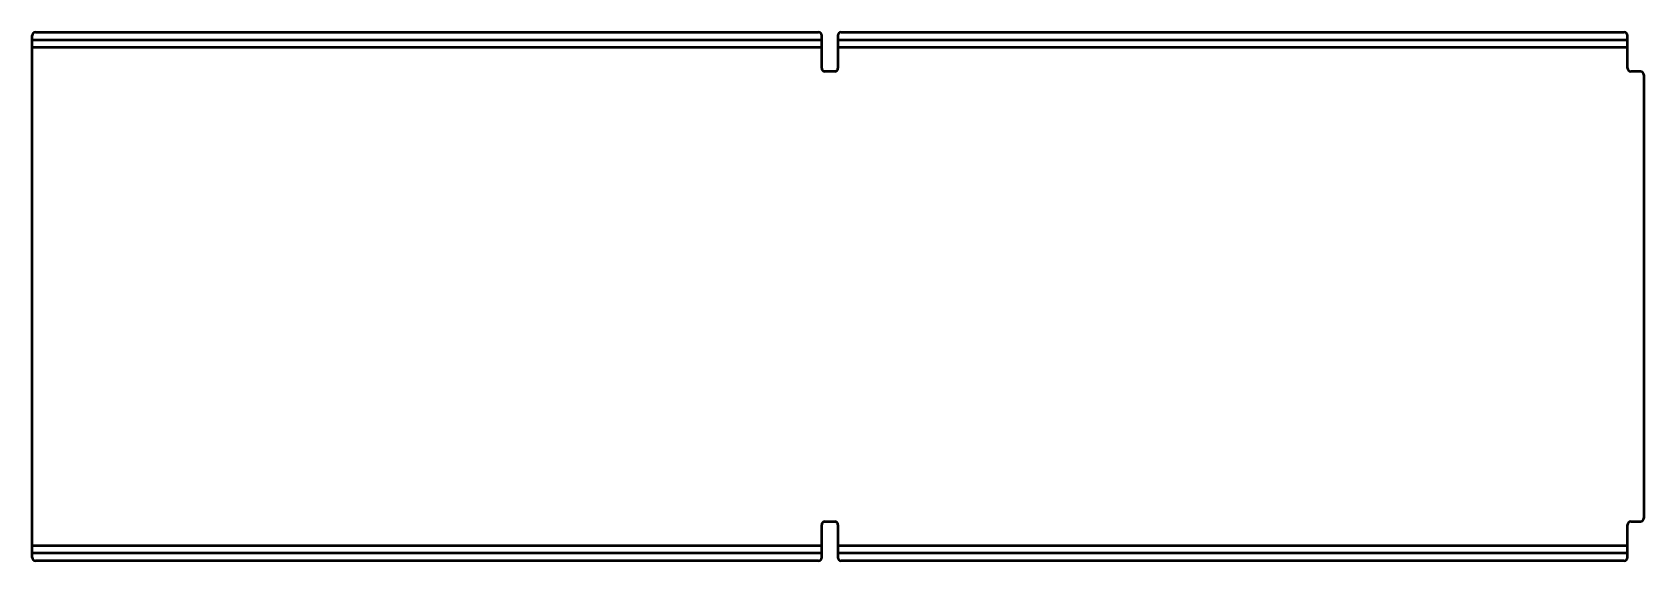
# Model space of a CAD drawing. Header units: millimetres. Extents: x 1 to 1981, y 1 to 650.
import ezdxf

# ---------------------------------------------------------------- set-up
doc = ezdxf.new("R2010")
doc.units = ezdxf.units.MM
doc.layers.add('IV_BEND_DOWN', color=250, linetype='Continuous', lineweight=50)
doc.layers.add('IV_OUTER_PROFILE', color=7, linetype='Continuous', lineweight=50)

msp = doc.modelspace()

# ---------------------------------------------------------------- linework, layer by layer
at = {"layer": 'IV_BEND_DOWN'}
for p, q in [((970.8, 640.4), (0.8, 640.4)), ((1960.8, 640.4), (990.8, 640.4)), ((970.8, 631.3), (0.8, 631.3)), ((1960.8, 631.3), (990.8, 631.3)), ((0.8, 19.5), (970.8, 19.5)), ((0.8, 10.4), (970.8, 10.4)), ((990.8, 19.5), (1960.8, 19.5)), ((990.8, 10.4), (1960.8, 10.4))]:
    msp.add_line(p, q, dxfattribs=at)
at = {"layer": 'IV_OUTER_PROFILE'}
for p, q in [((0.8, 4.8), (0.8, 646)), ((4.8, 650), (966.8, 650)), ((970.8, 605.7), (970.8, 646)), ((990.8, 646), (990.8, 605.7)), ((994.8, 650), (1956.8, 650)), ((1960.8, 605.7), (1960.8, 646)), ((986.8, 601.7), (974.8, 601.7)), ((1976.8, 601.7), (1964.8, 601.7)), ((1980.8, 597.7), (1980.8, 53.1)), ((970.8, 4.8), (970.8, 45.1)), ((974.8, 49.1), (986.8, 49.1)), ((990.8, 45.1), (990.8, 4.8)), ((1960.8, 4.8), (1960.8, 45.1)), ((1964.8, 49.1), (1976.8, 49.1)), ((966.8, 0.8), (4.8, 0.8)), ((1956.8, 0.8), (994.8, 0.8))]:
    msp.add_line(p, q, dxfattribs=at)
for centre, start, end in [((4.8, 646), 90, 180), ((966.8, 646), 0, 90), ((994.8, 646), 90, 180), ((1956.8, 646), 0, 90), ((974.8, 605.7), 180, 270), ((986.8, 605.7), 270, 0), ((1964.8, 605.7), 180, 270), ((1976.8, 597.7), 0, 90), ((974.8, 45.1), 90, 180), ((986.8, 45.1), 0, 90), ((1964.8, 45.1), 90, 180), ((1976.8, 53.1), 270, 0), ((4.8, 4.8), 180, 270), ((966.8, 4.8), 270, 0), ((994.8, 4.8), 180, 270), ((1956.8, 4.8), 270, 360)]:
    msp.add_arc(centre, 4, start, end, dxfattribs=at)

doc.saveas('drawing.dxf')
